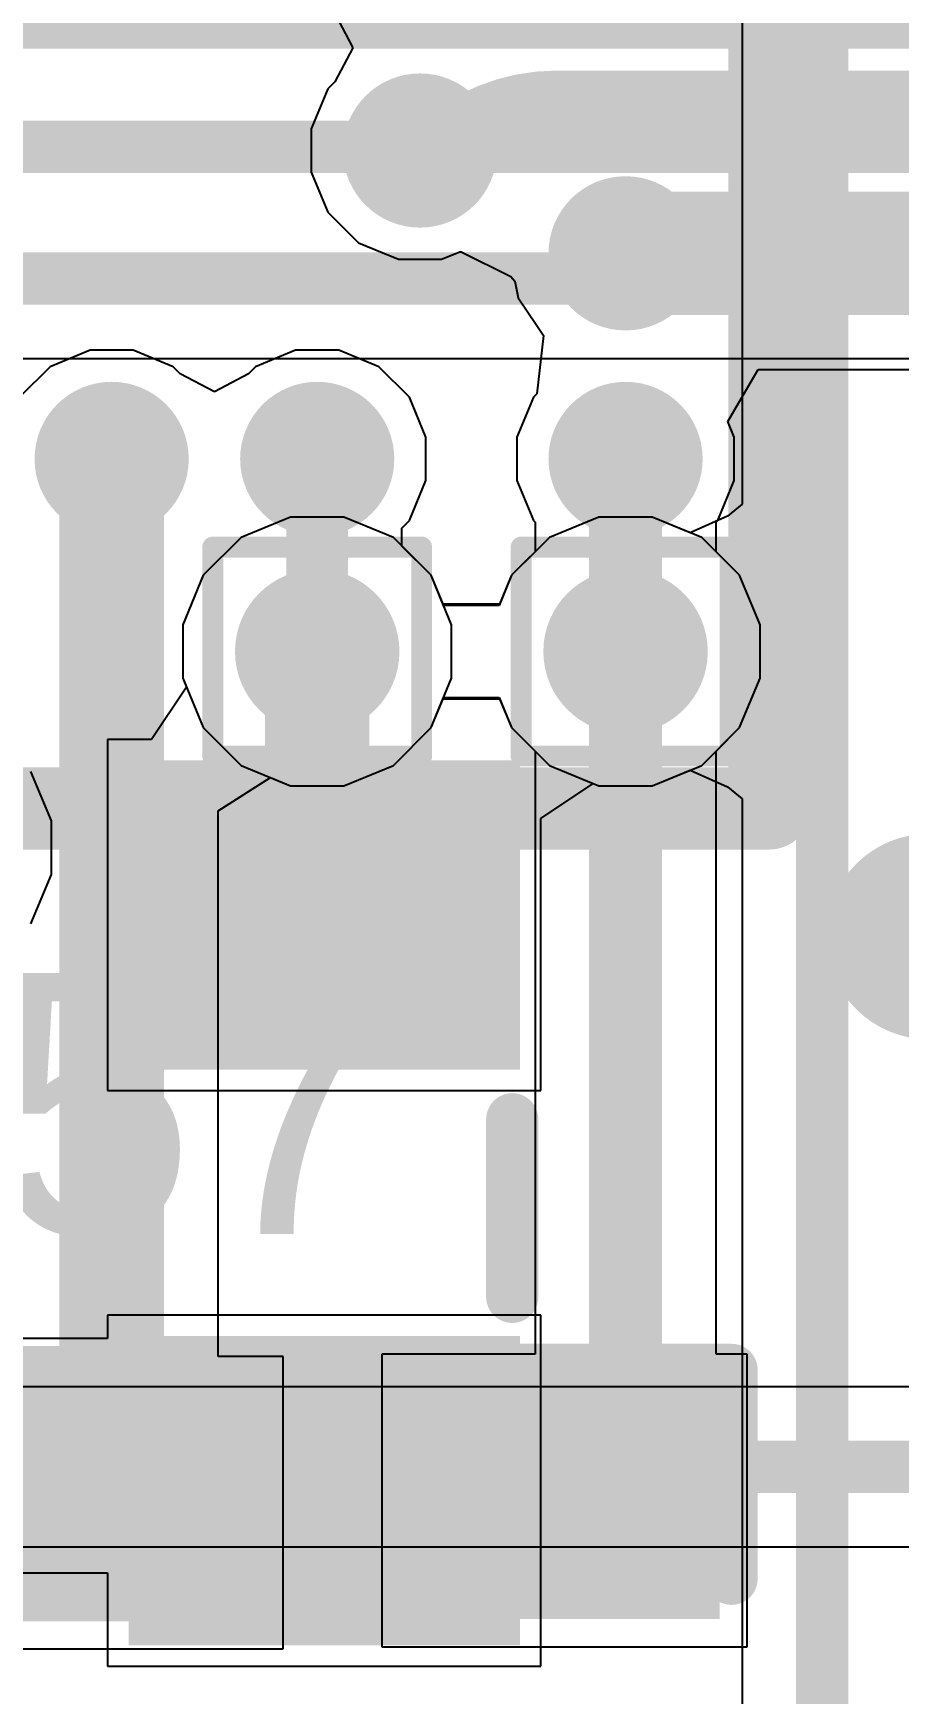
# Model space of a CAD drawing. Header units: inches. Extents: x -12 to 5355, y -7 to 5366.
# Drawn here: x 20.45 to 22.556, y 2.54 to 6.578 of the extents above; entities that cross this region are included whole.
import ezdxf

# ---------------------------------------------------------------- set-up
doc = ezdxf.new("R2010")
doc.units = ezdxf.units.IN
for name, color, linetype in [('BOTTOM LAYER', 5, 'Continuous'), ('Bottom Overlay', 54, 'Continuous'), ('Bottom Paste', 16, 'Continuous'), ('Bottom Solder', 6, 'Continuous'), ('Drill Drawing', 1, 'Continuous'), ('GROUND1', 16, 'Continuous'), ('GROUND2', 156, 'Continuous'), ('POWER', 76, 'Continuous'), ('SIGNAL', 90, 'Continuous'), ('TOP LAYER', 1, 'Continuous'), ('Top Overlay', 2, 'Continuous'), ('Top Paste', 8, 'Continuous'), ('Top Solder', 216, 'Continuous'), ('Via Holes', 16, 'Continuous')]:
    doc.layers.add(name, color=color, linetype=linetype)
doc.styles.add('Arial', font='', dxfattribs={"height": 0.2})
doc.styles.get('Arial').set_extended_font_data('Arial')

# ---------------------------------------------------------------- blocks, each defined once
blk = doc.blocks.new('AQFN50P700X700X85_HS_74N_42')
at = {"layer": 'TOP LAYER'}
h = blk.add_hatch(color=1, dxfattribs=at)
edge = h.paths.add_edge_path()
edge.add_arc((-3.25, 2.75), 0.1375, 0, 360)
h = blk.add_hatch(color=1, dxfattribs=at)
edge = h.paths.add_edge_path()
edge.add_arc((-2.5, 2.75), 0.1375, 0, 360)
h = blk.add_hatch(color=1, dxfattribs=at)
edge = h.paths.add_edge_path()
edge.add_arc((-2, 2.75), 0.1375, 0, 360)
h = blk.add_hatch(color=1, dxfattribs=at)
edge = h.paths.add_edge_path()
edge.add_arc((-3.25, 2.25), 0.1375, 0, 360)
h = blk.add_hatch(color=1, dxfattribs=at)
edge = h.paths.add_edge_path()
edge.add_arc((-2.75, 2), 0.1375, 0, 360)
at = {"layer": 'Top Paste'}
h = blk.add_hatch(color=8, dxfattribs=at)
edge = h.paths.add_edge_path()
edge.add_arc((-3.25, 2.75), 0.15, 0, 360)
h = blk.add_hatch(color=8, dxfattribs=at)
edge = h.paths.add_edge_path()
edge.add_arc((-2.5, 2.75), 0.15, 0, 360)
h = blk.add_hatch(color=8, dxfattribs=at)
edge = h.paths.add_edge_path()
edge.add_arc((-2, 2.75), 0.15, 0, 360)
h = blk.add_hatch(color=8, dxfattribs=at)
edge = h.paths.add_edge_path()
edge.add_arc((-3.25, 2.25), 0.15, 0, 360)
h = blk.add_hatch(color=8, dxfattribs=at)
edge = h.paths.add_edge_path()
edge.add_arc((-2.75, 2), 0.15, 0, 360)
at = {"layer": 'Top Solder'}
h = blk.add_hatch(color=216, dxfattribs=at)
edge = h.paths.add_edge_path()
edge.add_arc((-3.25, 2.75), 0.1875, 0, 360)
h = blk.add_hatch(color=216, dxfattribs=at)
edge = h.paths.add_edge_path()
edge.add_arc((-2.5, 2.75), 0.1875, 0, 360)
h = blk.add_hatch(color=216, dxfattribs=at)
edge = h.paths.add_edge_path()
edge.add_arc((-2, 2.75), 0.1875, 0, 360)
h = blk.add_hatch(color=216, dxfattribs=at)
edge = h.paths.add_edge_path()
edge.add_arc((-3.25, 2.25), 0.1875, 0, 360)
h = blk.add_hatch(color=216, dxfattribs=at)
edge = h.paths.add_edge_path()
edge.add_arc((-2.75, 2), 0.1875, 0, 360)
at = {"layer": 'Top Overlay'}
for points in [[(-3.8628, 3.9116, 0.25, 0.25, 1), (-4.1128, 3.9116, 0.25, 0.25, 1)], [(-3.9253, 3.9116, 0.125, 0.125, 1), (-3.8003, 3.9116, 0.125, 0.125, 1)], [(-3.65, 3.6, 0.1, 0.1, 1), (-3.55, 3.6, 0.1, 0.1, 1)], [(-3.65, 3.6, 0.1, 0.1, 1), (-3.55, 3.6, 0.1, 0.1, 1)]]:
    blk.add_lwpolyline(points, format="xyseb", close=True, dxfattribs=at)
for points in [[(3.6, 3.6, 0.2, 0.2, 0), (-3.6, 3.6, 0.2, 0.2, 0)], [(-3.6, 3.6, 0.2, 0.2, 0), (-3.6, -3.6, 0.2, 0.2, 0)]]:
    blk.add_lwpolyline(points, format="xyseb", dxfattribs=at)
blk = doc.blocks.new('C___0402_59')
at = {"layer": 'TOP LAYER'}
for points in [[(-0.6985, -0.3175), (-0.6985, 0.3175), (-0.2413, 0.3175), (-0.2413, -0.3175)], [(0.2413, -0.3175), (0.2413, 0.3175), (0.6985, 0.3175), (0.6985, -0.3175)]]:
    blk.add_hatch(color=1, dxfattribs=at).paths.add_polyline_path(points)
at = {"layer": 'Top Paste'}
for points in [[(-0.6985, -0.3175), (-0.6985, 0.3175), (-0.2413, 0.3175), (-0.2413, -0.3175)], [(0.2413, -0.3175), (0.2413, 0.3175), (0.6985, 0.3175), (0.6985, -0.3175)]]:
    blk.add_hatch(color=8, dxfattribs=at).paths.add_polyline_path(points)
at = {"layer": 'Top Solder'}
for points in [[(-0.7585, -0.3775), (-0.7585, 0.3775), (-0.1813, 0.3775), (-0.1813, -0.3775)], [(0.1813, -0.3775), (0.1813, 0.3775), (0.7585, 0.3775), (0.7585, -0.3775)]]:
    blk.add_hatch(color=216, dxfattribs=at).paths.add_polyline_path(points)
at = {"layer": 'Top Overlay'}
for points in [[(-0.7874, 0.4064, 0.127, 0.127, 0), (-0.7874, -0.4064, 0.127, 0.127, 0)], [(-0.7874, 0.4064, 0.127, 0.127, 0), (-0.2794, 0.4064, 0.127, 0.127, 0)], [(0.2794, 0.4064, 0.127, 0.127, 0), (0.7874, 0.4064, 0.127, 0.127, 0)], [(0.7874, 0.4064, 0.127, 0.127, 0), (0.7874, -0.4064, 0.127, 0.127, 0)], [(-0.7874, -0.4064, 0.127, 0.127, 0), (-0.2794, -0.4064, 0.127, 0.127, 0)], [(0.2794, -0.4064, 0.127, 0.127, 0), (0.7874, -0.4064, 0.127, 0.127, 0)]]:
    blk.add_lwpolyline(points, format="xyseb", dxfattribs=at)
for points in [[(-0.8191, 0.4064, 0.0635, 0.0635, 1), (-0.7556, 0.4064, 0.0635, 0.0635, 1)], [(-0.8191, 0.4064, 0.0635, 0.0635, 1), (-0.7556, 0.4064, 0.0635, 0.0635, 1)], [(-0.3111, 0.4064, 0.0635, 0.0635, 1), (-0.2477, 0.4064, 0.0635, 0.0635, 1)], [(0.2477, 0.4064, 0.0635, 0.0635, 1), (0.3111, 0.4064, 0.0635, 0.0635, 1)], [(0.7556, 0.4064, 0.0635, 0.0635, 1), (0.8191, 0.4064, 0.0635, 0.0635, 1)], [(0.7556, 0.4064, 0.0635, 0.0635, 1), (0.8191, 0.4064, 0.0635, 0.0635, 1)], [(-0.8191, -0.4064, 0.0635, 0.0635, 1), (-0.7556, -0.4064, 0.0635, 0.0635, 1)], [(-0.8191, -0.4064, 0.0635, 0.0635, 1), (-0.7556, -0.4064, 0.0635, 0.0635, 1)], [(-0.3111, -0.4064, 0.0635, 0.0635, 1), (-0.2477, -0.4064, 0.0635, 0.0635, 1)], [(0.2477, -0.4064, 0.0635, 0.0635, 1), (0.3111, -0.4064, 0.0635, 0.0635, 1)], [(0.7556, -0.4064, 0.0635, 0.0635, 1), (0.8191, -0.4064, 0.0635, 0.0635, 1)], [(0.7556, -0.4064, 0.0635, 0.0635, 1), (0.8191, -0.4064, 0.0635, 0.0635, 1)]]:
    blk.add_lwpolyline(points, format="xyseb", close=True, dxfattribs=at)
blk = doc.blocks.new('IND_0603__1608_M_______B_75')
at = {"layer": 'BOTTOM LAYER'}
for points in [[(-1, 0.4), (-0.4, 0.4), (-0.4, -0.4), (-1, -0.4)], [(0.4, 0.4), (1, 0.4), (1, -0.4), (0.4, -0.4)]]:
    blk.add_hatch(color=5, dxfattribs=at).paths.add_polyline_path(points)
at = {"layer": 'Bottom Paste'}
for points in [[(-1, 0.4), (-0.4, 0.4), (-0.4, -0.4), (-1, -0.4)], [(0.4, 0.4), (1, 0.4), (1, -0.4), (0.4, -0.4)]]:
    blk.add_hatch(color=16, dxfattribs=at).paths.add_polyline_path(points)
at = {"layer": 'Bottom Solder'}
for points in [[(-1.0762, 0.4762), (-0.3238, 0.4762), (-0.3238, -0.4762), (-1.0762, -0.4762)], [(0.3238, 0.4762), (1.0762, 0.4762), (1.0762, -0.4762), (0.3238, -0.4762)]]:
    blk.add_hatch(color=6, dxfattribs=at).paths.add_polyline_path(points)
at = {"layer": 'Bottom Overlay'}
for points in [[(0.2286, 0.4572, 0.127, 0.127, 0), (-0.2032, 0.4572, 0.127, 0.127, 0)], [(0.2286, -0.4572, 0.127, 0.127, 0), (-0.2032, -0.4572, 0.127, 0.127, 0)]]:
    blk.add_lwpolyline(points, format="xyseb", dxfattribs=at)
for points in [[(-0.2349, 0.4572, 0.0635, 0.0635, 1), (-0.1714, 0.4572, 0.0635, 0.0635, 1)], [(0.1968, 0.4572, 0.0635, 0.0635, 1), (0.2604, 0.4572, 0.0635, 0.0635, 1)], [(-0.2349, -0.4572, 0.0635, 0.0635, 1), (-0.1714, -0.4572, 0.0635, 0.0635, 1)], [(0.1968, -0.4572, 0.0635, 0.0635, 1), (0.2604, -0.4572, 0.0635, 0.0635, 1)]]:
    blk.add_lwpolyline(points, format="xyseb", close=True, dxfattribs=at)
blk = doc.blocks.new('C___0402_124')
at = {"layer": 'TOP LAYER'}
for points in [[(-0.6985, -0.3175), (-0.6985, 0.3175), (-0.2413, 0.3175), (-0.2413, -0.3175)], [(0.2413, -0.3175), (0.2413, 0.3175), (0.6985, 0.3175), (0.6985, -0.3175)]]:
    blk.add_hatch(color=1, dxfattribs=at).paths.add_polyline_path(points)
at = {"layer": 'Top Paste'}
for points in [[(-0.6985, -0.3175), (-0.6985, 0.3175), (-0.2413, 0.3175), (-0.2413, -0.3175)], [(0.2413, -0.3175), (0.2413, 0.3175), (0.6985, 0.3175), (0.6985, -0.3175)]]:
    blk.add_hatch(color=8, dxfattribs=at).paths.add_polyline_path(points)
at = {"layer": 'Top Solder'}
for points in [[(-0.7585, -0.3775), (-0.7585, 0.3775), (-0.1813, 0.3775), (-0.1813, -0.3775)], [(0.1813, -0.3775), (0.1813, 0.3775), (0.7585, 0.3775), (0.7585, -0.3775)]]:
    blk.add_hatch(color=216, dxfattribs=at).paths.add_polyline_path(points)
at = {"layer": 'Top Overlay'}
for points in [[(-0.7874, 0.4064, 0.127, 0.127, 0), (-0.7874, -0.4064, 0.127, 0.127, 0)], [(-0.7874, 0.4064, 0.127, 0.127, 0), (-0.2794, 0.4064, 0.127, 0.127, 0)], [(0.2794, 0.4064, 0.127, 0.127, 0), (0.7874, 0.4064, 0.127, 0.127, 0)], [(0.7874, 0.4064, 0.127, 0.127, 0), (0.7874, -0.4064, 0.127, 0.127, 0)], [(-0.7874, -0.4064, 0.127, 0.127, 0), (-0.2794, -0.4064, 0.127, 0.127, 0)], [(0.2794, -0.4064, 0.127, 0.127, 0), (0.7874, -0.4064, 0.127, 0.127, 0)]]:
    blk.add_lwpolyline(points, format="xyseb", dxfattribs=at)
for points in [[(-0.8191, 0.4064, 0.0635, 0.0635, 1), (-0.7556, 0.4064, 0.0635, 0.0635, 1)], [(-0.8191, 0.4064, 0.0635, 0.0635, 1), (-0.7556, 0.4064, 0.0635, 0.0635, 1)], [(-0.3111, 0.4064, 0.0635, 0.0635, 1), (-0.2477, 0.4064, 0.0635, 0.0635, 1)], [(0.2477, 0.4064, 0.0635, 0.0635, 1), (0.3111, 0.4064, 0.0635, 0.0635, 1)], [(0.7556, 0.4064, 0.0635, 0.0635, 1), (0.8191, 0.4064, 0.0635, 0.0635, 1)], [(0.7556, 0.4064, 0.0635, 0.0635, 1), (0.8191, 0.4064, 0.0635, 0.0635, 1)], [(-0.8191, -0.4064, 0.0635, 0.0635, 1), (-0.7556, -0.4064, 0.0635, 0.0635, 1)], [(-0.8191, -0.4064, 0.0635, 0.0635, 1), (-0.7556, -0.4064, 0.0635, 0.0635, 1)], [(-0.3111, -0.4064, 0.0635, 0.0635, 1), (-0.2477, -0.4064, 0.0635, 0.0635, 1)], [(0.2477, -0.4064, 0.0635, 0.0635, 1), (0.3111, -0.4064, 0.0635, 0.0635, 1)], [(0.7556, -0.4064, 0.0635, 0.0635, 1), (0.8191, -0.4064, 0.0635, 0.0635, 1)], [(0.7556, -0.4064, 0.0635, 0.0635, 1), (0.8191, -0.4064, 0.0635, 0.0635, 1)]]:
    blk.add_lwpolyline(points, format="xyseb", close=True, dxfattribs=at)

msp = doc.modelspace()

# ---------------------------------------------------------------- hatches: boundary and pattern name
at = {"layer": 'BOTTOM LAYER'}
h = msp.add_hatch(color=5, dxfattribs=at)
edge = h.paths.add_edge_path()
edge.add_arc((21.141, 5.0746), 0.2, 0, 360)
h = msp.add_hatch(color=5, dxfattribs=at)
edge = h.paths.add_edge_path()
edge.add_arc((21.891, 5.0746), 0.2, 0, 360)
at = {"layer": 'GROUND1'}
h = msp.add_hatch(color=16, dxfattribs=at)
edge = h.paths.add_edge_path()
edge.add_arc((21.141, 5.0746), 0.2, 0, 360)
h = msp.add_hatch(color=16, dxfattribs=at)
edge = h.paths.add_edge_path()
edge.add_arc((21.891, 5.0746), 0.2, 0, 360)
at = {"layer": 'GROUND2'}
h = msp.add_hatch(color=156, dxfattribs=at)
edge = h.paths.add_edge_path()
edge.add_arc((21.141, 5.0746), 0.2, 0, 360)
h = msp.add_hatch(color=156, dxfattribs=at)
edge = h.paths.add_edge_path()
edge.add_arc((21.891, 5.0746), 0.2, 0, 360)
at = {"layer": 'POWER'}
h = msp.add_hatch(color=76, dxfattribs=at)
edge = h.paths.add_edge_path()
edge.add_arc((21.141, 5.0746), 0.2, 0, 360)
h = msp.add_hatch(color=76, dxfattribs=at)
edge = h.paths.add_edge_path()
edge.add_arc((21.891, 5.0746), 0.2, 0, 360)
at = {"layer": 'SIGNAL'}
h = msp.add_hatch(color=90, dxfattribs=at)
edge = h.paths.add_edge_path()
edge.add_arc((21.141, 5.0746), 0.2, 0, 360)
h = msp.add_hatch(color=90, dxfattribs=at)
edge = h.paths.add_edge_path()
edge.add_arc((21.891, 5.0746), 0.2, 0, 360)
at = {"layer": 'TOP LAYER'}
h = msp.add_hatch(color=1, dxfattribs=at)
edge = h.paths.add_edge_path()
edge.add_arc((21.141, 5.0746), 0.2, 0, 360)
h = msp.add_hatch(color=1, dxfattribs=at)
edge = h.paths.add_edge_path()
edge.add_arc((21.891, 5.0746), 0.2, 0, 360)
at = {"layer": 'Via Holes'}
h = msp.add_hatch(color=7, dxfattribs=at)
edge = h.paths.add_edge_path()
edge.add_arc((21.141, 5.0746), 0.1, 0, 360)
h = msp.add_hatch(color=7, dxfattribs=at)
edge = h.paths.add_edge_path()
edge.add_arc((21.891, 5.0746), 0.1, 0, 360)

# ---------------------------------------------------------------- linework, layer by layer
at = {"layer": 'BOTTOM LAYER'}
for p, q in [((22.1748, 9.9651), (22.1748, 5.4328)), ((22.1748, 5.4328), (22.1392, 5.4036)), ((21.076, 5.4016), (20.9558, 5.3519)), ((21.206, 5.4016), (21.076, 5.4016)), ((21.3262, 5.3519), (21.206, 5.4016)), ((21.826, 5.4016), (21.7058, 5.3519)), ((21.956, 5.4016), (21.826, 5.4016)), ((22.0478, 5.3636), (21.956, 5.4016)), ((22.1392, 5.4036), (22.0478, 5.3636)), ((20.9558, 5.3519), (20.8638, 5.2599)), ((21.4182, 5.2599), (21.3262, 5.3519)), ((21.7058, 5.3519), (21.6138, 5.2599)), ((20.8638, 5.2599), (20.814, 5.1397)), ((21.4473, 5.1897), (21.4182, 5.2599)), ((21.6138, 5.2599), (21.5847, 5.1897)), ((21.5847, 5.1897), (21.4473, 5.1897)), ((20.814, 5.1397), (20.814, 5.0096)), ((20.814, 5.0096), (20.823, 4.9878)), ((20.823, 4.9878), (20.7382, 4.8608)), ((20.7382, 4.8608), (20.6312, 4.8608)), ((20.6312, 4.8608), (20.6312, 4.0068)), ((21.956, 4.7476), (22.0478, 4.7857)), ((22.0478, 4.7857), (22.1392, 4.7457)), ((21.6852, 4.6685), (21.8122, 4.7533)), ((21.8122, 4.7533), (21.826, 4.7476)), ((21.826, 4.7476), (21.956, 4.7476)), ((22.1392, 4.7457), (22.1748, 4.7164)), ((22.1748, 4.7164), (22.1748, 0.6751)), ((21.6852, 4.0068), (21.6852, 4.6685)), ((20.6312, 4.0068), (21.6852, 4.0068)), ((21.6852, 3.4608), (20.6312, 3.4608)), ((20.6312, 3.4608), (20.6312, 3.4037)), ((21.6852, 2.6068), (21.6852, 3.4608)), ((20.6312, 3.4037), (20.3422, 3.4037)), ((20.2517, 2.8339), (20.6312, 2.8339)), ((20.6312, 2.8339), (20.6312, 2.6068)), ((20.6312, 2.6068), (21.6852, 2.6068))]:
    msp.add_line(p, q, dxfattribs=at)
for points in [[(22.3691, 0.6751, 0.127, 0.127, 0), (22.3691, 9.9651, 0.127, 0.127, 0)], [(21.141, 4.4753, 0.254, 0.254, 0), (21.141, 5.0746, 0.254, 0.254, 0)], [(21.1582, 4.4338, 0.15, 0.15, -0.198912), (21.141, 4.4753, 0.15, 0.15, 0)], [(19.8247, 3.1188, 0.3048, 0.3048, 0), (21.0732, 3.1188, 0.3048, 0.3048, 0)], [(21.0732, 3.1188, 0.15, 0.15, -0.414214), (21.1582, 3.0338, 0.15, 0.15, 0)]]:
    msp.add_lwpolyline(points, format="xyseb", dxfattribs=at)
for points in [[(21.0775, 5.0746, 0.127, 0.127, 1), (21.2045, 5.0746, 0.127, 0.127, 1)], [(21.0775, 4.4753, 0.127, 0.127, 1), (21.2045, 4.4753, 0.127, 0.127, 1)], [(21.1035, 4.4753, 0.075, 0.075, 1), (21.1785, 4.4753, 0.075, 0.075, 1)], [(21.1207, 4.4338, 0.075, 0.075, 1), (21.1957, 4.4338, 0.075, 0.075, 1)], [(20.997, 3.1188, 0.1524, 0.1524, 1), (21.1494, 3.1188, 0.1524, 0.1524, 1)], [(21.0357, 3.1188, 0.075, 0.075, 1), (21.1107, 3.1188, 0.075, 0.075, 1)], [(21.1207, 3.0338, 0.075, 0.075, 1), (21.1957, 3.0338, 0.075, 0.075, 1)]]:
    msp.add_lwpolyline(points, format="xyseb", close=True, dxfattribs=at)
at = {"layer": 'Drill Drawing'}
for points in [[(20.887, 5.3286, 0.0508, 0.0508, 0), (21.395, 5.3286, 0.0508, 0.0508, 0)], [(20.887, 4.8206, 0.0508, 0.0508, 0), (20.887, 5.3286, 0.0508, 0.0508, 0)], [(21.395, 4.8206, 0.0508, 0.0508, 0), (21.395, 5.3286, 0.0508, 0.0508, 0)], [(21.637, 5.3286, 0.0508, 0.0508, 0), (22.145, 5.3286, 0.0508, 0.0508, 0)], [(21.637, 4.8206, 0.0508, 0.0508, 0), (21.637, 5.3286, 0.0508, 0.0508, 0)], [(22.145, 4.8206, 0.0508, 0.0508, 0), (22.145, 5.3286, 0.0508, 0.0508, 0)], [(20.887, 4.8206, 0.0508, 0.0508, 0), (21.395, 4.8206, 0.0508, 0.0508, 0)], [(21.637, 4.8206, 0.0508, 0.0508, 0), (22.145, 4.8206, 0.0508, 0.0508, 0)]]:
    msp.add_lwpolyline(points, format="xyseb", dxfattribs=at)
for points in [[(20.8743, 5.3286, 0.0254, 0.0254, 1), (20.8997, 5.3286, 0.0254, 0.0254, 1)], [(20.8743, 5.3286, 0.0254, 0.0254, 1), (20.8997, 5.3286, 0.0254, 0.0254, 1)], [(21.3823, 5.3286, 0.0254, 0.0254, 1), (21.4077, 5.3286, 0.0254, 0.0254, 1)], [(21.3823, 5.3286, 0.0254, 0.0254, 1), (21.4077, 5.3286, 0.0254, 0.0254, 1)], [(21.6243, 5.3286, 0.0254, 0.0254, 1), (21.6497, 5.3286, 0.0254, 0.0254, 1)], [(21.6243, 5.3286, 0.0254, 0.0254, 1), (21.6497, 5.3286, 0.0254, 0.0254, 1)], [(22.1323, 5.3286, 0.0254, 0.0254, 1), (22.1577, 5.3286, 0.0254, 0.0254, 1)], [(22.1323, 5.3286, 0.0254, 0.0254, 1), (22.1577, 5.3286, 0.0254, 0.0254, 1)], [(20.8743, 4.8206, 0.0254, 0.0254, 1), (20.8997, 4.8206, 0.0254, 0.0254, 1)], [(20.8743, 4.8206, 0.0254, 0.0254, 1), (20.8997, 4.8206, 0.0254, 0.0254, 1)], [(21.3823, 4.8206, 0.0254, 0.0254, 1), (21.4077, 4.8206, 0.0254, 0.0254, 1)], [(21.3823, 4.8206, 0.0254, 0.0254, 1), (21.4077, 4.8206, 0.0254, 0.0254, 1)], [(21.6243, 4.8206, 0.0254, 0.0254, 1), (21.6497, 4.8206, 0.0254, 0.0254, 1)], [(21.6243, 4.8206, 0.0254, 0.0254, 1), (21.6497, 4.8206, 0.0254, 0.0254, 1)], [(22.1323, 4.8206, 0.0254, 0.0254, 1), (22.1577, 4.8206, 0.0254, 0.0254, 1)], [(22.1323, 4.8206, 0.0254, 0.0254, 1), (22.1577, 4.8206, 0.0254, 0.0254, 1)]]:
    msp.add_lwpolyline(points, format="xyseb", close=True, dxfattribs=at)
at = {"layer": 'GROUND1'}
for p, q in [((21.076, 5.4016), (20.9558, 5.3519)), ((21.206, 5.4016), (21.076, 5.4016)), ((21.3262, 5.3519), (21.206, 5.4016)), ((21.826, 5.4016), (21.7058, 5.3519)), ((21.956, 5.4016), (21.826, 5.4016)), ((22.0762, 5.3519), (21.956, 5.4016)), ((20.9558, 5.3519), (20.8638, 5.2599)), ((21.4182, 5.2599), (21.3262, 5.3519)), ((21.7058, 5.3519), (21.6138, 5.2599)), ((22.1682, 5.2599), (22.0762, 5.3519)), ((20.8638, 5.2599), (20.814, 5.1397)), ((21.4473, 5.1897), (21.4182, 5.2599)), ((21.6138, 5.2599), (21.5847, 5.1897)), ((22.218, 5.1397), (22.1682, 5.2599)), ((21.5847, 5.1897), (21.4473, 5.1897)), ((20.814, 5.1397), (20.814, 5.0096)), ((22.218, 5.0096), (22.218, 5.1397)), ((20.814, 5.0096), (20.8638, 4.8894)), ((22.1682, 4.8894), (22.218, 5.0096)), ((21.4182, 4.8894), (21.4473, 4.9595)), ((21.4473, 4.9595), (21.5847, 4.9595)), ((21.5847, 4.9595), (21.6138, 4.8894)), ((20.8638, 4.8894), (20.9558, 4.7974)), ((21.3262, 4.7974), (21.4182, 4.8894)), ((21.6138, 4.8894), (21.7058, 4.7974)), ((22.0762, 4.7974), (22.1682, 4.8894)), ((20.9558, 4.7974), (21.076, 4.7476)), ((21.206, 4.7476), (21.3262, 4.7974)), ((21.7058, 4.7974), (21.826, 4.7476)), ((21.956, 4.7476), (22.0762, 4.7974)), ((21.076, 4.7476), (21.206, 4.7476)), ((21.826, 4.7476), (21.956, 4.7476))]:
    msp.add_line(p, q, dxfattribs=at)
at = {"layer": 'GROUND2'}
for p, q in [((21.076, 5.4016), (20.9558, 5.3519)), ((21.206, 5.4016), (21.076, 5.4016)), ((21.3262, 5.3519), (21.206, 5.4016)), ((21.826, 5.4016), (21.7058, 5.3519)), ((21.956, 5.4016), (21.826, 5.4016)), ((22.0762, 5.3519), (21.956, 5.4016)), ((20.9558, 5.3519), (20.8638, 5.2599)), ((21.4182, 5.2599), (21.3262, 5.3519)), ((21.7058, 5.3519), (21.6138, 5.2599)), ((22.1682, 5.2599), (22.0762, 5.3519)), ((20.8638, 5.2599), (20.814, 5.1397)), ((21.4485, 5.1867), (21.4182, 5.2599)), ((21.6138, 5.2599), (21.5835, 5.1867)), ((22.218, 5.1397), (22.1682, 5.2599)), ((21.5835, 5.1867), (21.4485, 5.1867)), ((20.814, 5.1397), (20.814, 5.0096)), ((22.218, 5.0096), (22.218, 5.1397)), ((20.814, 5.0096), (20.8638, 4.8894)), ((22.1682, 4.8894), (22.218, 5.0096)), ((21.4182, 4.8894), (21.4485, 4.9626)), ((21.4485, 4.9626), (21.5835, 4.9626)), ((21.5835, 4.9626), (21.6138, 4.8894)), ((20.8638, 4.8894), (20.9558, 4.7974)), ((21.3262, 4.7974), (21.4182, 4.8894)), ((21.6138, 4.8894), (21.7058, 4.7974)), ((22.0762, 4.7974), (22.1682, 4.8894)), ((20.9558, 4.7974), (21.076, 4.7476)), ((21.206, 4.7476), (21.3262, 4.7974)), ((21.7058, 4.7974), (21.826, 4.7476)), ((21.956, 4.7476), (22.0762, 4.7974)), ((21.076, 4.7476), (21.206, 4.7476)), ((21.826, 4.7476), (21.956, 4.7476))]:
    msp.add_line(p, q, dxfattribs=at)
at = {"layer": 'POWER'}
for p, q in [((21.076, 5.4016), (20.9558, 5.3519)), ((21.206, 5.4016), (21.076, 5.4016)), ((21.3262, 5.3519), (21.206, 5.4016)), ((20.9558, 5.3519), (20.8638, 5.2599)), ((21.4182, 5.2599), (21.3262, 5.3519)), ((20.8638, 5.2599), (20.814, 5.1397)), ((21.468, 5.1397), (21.4182, 5.2599)), ((20.814, 5.1397), (20.814, 5.0096)), ((21.468, 5.0096), (21.468, 5.1397)), ((20.814, 5.0096), (20.8638, 4.8894)), ((21.4182, 4.8894), (21.468, 5.0096)), ((20.8638, 4.8894), (20.9558, 4.7974)), ((21.3262, 4.7974), (21.4182, 4.8894)), ((20.4946, 4.6624), (20.4448, 4.7826)), ((20.9558, 4.7974), (21.076, 4.7476)), ((21.206, 4.7476), (21.3262, 4.7974)), ((21.076, 4.7476), (21.206, 4.7476)), ((20.4946, 4.5324), (20.4946, 4.6624)), ((20.4448, 4.4122), (20.4946, 4.5324))]:
    msp.add_line(p, q, dxfattribs=at)
at = {"layer": 'SIGNAL'}
for p, q in [((17.0316, 5.7875), (34.3337, 5.7875)), ((21.076, 5.4016), (20.9558, 5.3519)), ((21.206, 5.4016), (21.076, 5.4016)), ((21.3262, 5.3519), (21.206, 5.4016)), ((21.826, 5.4016), (21.7058, 5.3519)), ((21.956, 5.4016), (21.826, 5.4016)), ((22.0762, 5.3519), (21.956, 5.4016)), ((20.9558, 5.3519), (20.8638, 5.2599)), ((21.4182, 5.2599), (21.3262, 5.3519)), ((21.7058, 5.3519), (21.6138, 5.2599)), ((22.1682, 5.2599), (22.0762, 5.3519)), ((20.8638, 5.2599), (20.814, 5.1397)), ((21.4485, 5.1867), (21.4182, 5.2599)), ((21.6138, 5.2599), (21.5835, 5.1867)), ((22.218, 5.1397), (22.1682, 5.2599)), ((21.5835, 5.1867), (21.4485, 5.1867)), ((20.814, 5.1397), (20.814, 5.0096)), ((22.218, 5.0096), (22.218, 5.1397)), ((20.814, 5.0096), (20.8638, 4.8894)), ((22.1682, 4.8894), (22.218, 5.0096)), ((21.4182, 4.8894), (21.4485, 4.9626)), ((21.4485, 4.9626), (21.5835, 4.9626)), ((21.5835, 4.9626), (21.6138, 4.8894)), ((20.8638, 4.8894), (20.9558, 4.7974)), ((21.3262, 4.7974), (21.4182, 4.8894)), ((21.6138, 4.8894), (21.7058, 4.7974)), ((22.0762, 4.7974), (22.1682, 4.8894)), ((20.9558, 4.7974), (21.076, 4.7476)), ((21.206, 4.7476), (21.3262, 4.7974)), ((21.7058, 4.7974), (21.826, 4.7476)), ((21.956, 4.7476), (22.0762, 4.7974)), ((21.076, 4.7476), (21.206, 4.7476)), ((21.826, 4.7476), (21.956, 4.7476)), ((22.8342, 3.2859), (14.4389, 3.2859)), ((14.4389, 2.8975), (22.8577, 2.8975))]:
    msp.add_line(p, q, dxfattribs=at)
for points in [[(17.78, 6.604, 0.127, 0.127, 0), (33.7462, 6.604, 0.127, 0.127, 0)], [(17.4117, 6.3018, 0.127, 0.127, 0), (34.1623, 6.3018, 0.127, 0.127, 0)], [(17.0316, 5.9817, 0.127, 0.127, 0), (34.3337, 5.9817, 0.127, 0.127, 0)], [(14.4389, 3.0917, 0.127, 0.127, 0), (23.113, 3.0917, 0.127, 0.127, 0)]]:
    msp.add_lwpolyline(points, format="xyseb", dxfattribs=at)
at = {"layer": 'TOP LAYER'}
for p, q in [((21.184, 6.626), (21.2276, 6.543)), ((21.2276, 6.543), (21.184, 6.46)), ((21.1668, 6.4428), (21.1265, 6.3456)), ((21.184, 6.46), (21.1668, 6.4428)), ((21.1265, 6.3456), (21.1265, 6.2404)), ((21.1265, 6.2404), (21.1668, 6.1432)), ((21.1668, 6.1432), (21.2412, 6.0688)), ((21.2412, 6.0688), (21.3384, 6.0285)), ((21.3384, 6.0285), (21.4436, 6.0285)), ((21.4436, 6.0285), (21.4882, 6.047)), ((21.4882, 6.047), (21.4915, 6.0468)), ((21.4915, 6.0468), (21.6121, 5.9868)), ((21.6121, 5.9868), (21.622, 5.9754)), ((21.622, 5.9754), (21.6301, 5.9349)), ((21.6301, 5.9349), (21.6753, 5.8673)), ((21.6753, 5.8673), (21.6913, 5.843)), ((21.6913, 5.843), (21.6752, 5.7013)), ((20.5884, 5.8075), (20.4912, 5.7672)), ((20.6936, 5.8075), (20.5884, 5.8075)), ((20.7908, 5.7672), (20.6936, 5.8075)), ((21.0884, 5.8075), (20.9912, 5.7672)), ((21.1936, 5.8075), (21.0884, 5.8075)), ((21.2908, 5.7672), (21.1936, 5.8075)), ((20.4912, 5.7672), (20.4168, 5.6928)), ((20.808, 5.75), (20.7908, 5.7672)), ((20.891, 5.7064), (20.808, 5.75)), ((20.974, 5.75), (20.891, 5.7064)), ((20.9912, 5.7672), (20.974, 5.75)), ((21.3652, 5.6928), (21.2908, 5.7672)), ((22.1398, 5.6336), (22.2134, 5.7606)), ((22.2134, 5.7606), (23.2029, 5.7606)), ((21.6752, 5.7013), (21.6668, 5.6928)), ((21.4055, 5.5956), (21.3652, 5.6928)), ((21.6668, 5.6928), (21.6265, 5.5956)), ((22.1555, 5.5956), (22.1398, 5.6336)), ((21.4055, 5.4904), (21.4055, 5.5956)), ((21.6265, 5.5956), (21.6265, 5.4904)), ((22.1555, 5.4904), (22.1555, 5.5956)), ((21.3652, 5.3932), (21.4055, 5.4904)), ((21.6265, 5.4904), (21.6668, 5.3932)), ((22.1152, 5.3932), (22.1555, 5.4904)), ((21.347, 5.3749), (21.3652, 5.3932)), ((21.347, 5.3311), (21.347, 5.3749)), ((21.6668, 5.3932), (21.6709, 5.3891)), ((21.6709, 5.3891), (21.6709, 5.317)), ((22.1111, 5.3891), (22.1152, 5.3932)), ((22.1111, 5.317), (22.1111, 5.3891)), ((21.4182, 5.2599), (21.347, 5.3311)), ((21.6709, 5.317), (21.6138, 5.2599)), ((22.1682, 5.2599), (22.1111, 5.317)), ((21.4473, 5.1897), (21.4182, 5.2599)), ((21.6138, 5.2599), (21.5847, 5.1897)), ((22.218, 5.1397), (22.1682, 5.2599)), ((21.5847, 5.1897), (21.4473, 5.1897)), ((22.218, 5.0096), (22.218, 5.1397)), ((22.1682, 4.8894), (22.218, 5.0096)), ((21.4182, 4.8894), (21.4473, 4.9595)), ((21.4473, 4.9595), (21.5847, 4.9595)), ((21.5847, 4.9595), (21.6138, 4.8894)), ((21.3262, 4.7974), (21.4182, 4.8894)), ((21.6138, 4.8894), (21.6709, 4.8323)), ((22.1111, 4.8323), (22.1682, 4.8894)), ((21.6709, 4.8323), (21.6709, 3.3655)), ((22.1111, 3.3655), (22.1111, 4.8323)), ((20.9, 4.6873), (21.027, 4.7679)), ((21.027, 4.7679), (21.076, 4.7476)), ((21.206, 4.7476), (21.3262, 4.7974)), ((21.076, 4.7476), (21.206, 4.7476)), ((20.9, 3.36), (20.9, 4.6873)), ((21.0582, 3.36), (20.9, 3.36)), ((21.0582, 2.6488), (21.0582, 3.36)), ((21.6709, 3.3655), (21.2979, 3.3655)), ((21.2979, 3.3655), (21.2979, 2.6543)), ((22.1869, 3.3655), (22.1111, 3.3655)), ((22.1869, 2.6543), (22.1869, 3.3655)), ((20.1692, 2.6488), (21.0582, 2.6488)), ((21.2979, 2.6543), (22.1869, 2.6543))]:
    msp.add_line(p, q, dxfattribs=at)
for points in [[(21.4083, 6.293, 0.127, 0.127, -0.198912), (21.7248, 6.4241, 0.127, 0.127, 0)], [(21.7248, 6.4241, 0.127, 0.127, 0), (27.2899, 6.4241, 0.127, 0.127, 0)], [(21.391, 6.293, 0.127, 0.127, 0), (21.4083, 6.293, 0.127, 0.127, 0)], [(21.891, 6.043, 0.3, 0.3, 0), (23.5941, 6.043, 0.3, 0.3, 0)], [(20.641, 3.0704, 0.254, 0.254, 0), (20.641, 5.543, 0.254, 0.254, 0)], [(21.141, 5.0746, 0.15, 0.15, 0), (21.141, 5.543, 0.15, 0.15, 0)], [(21.891, 3.1585, 0.1778, 0.1778, 0), (21.891, 5.543, 0.1778, 0.1778, 0)], [(21.891, 3.1585, 0.1778, 0.1778, -0.414214), (21.7424, 3.0099, 0.1778, 0.1778, 0)], [(18.9324, 3.0044, 0.254, 0.254, 0), (20.6137, 3.0044, 0.254, 0.254, 0)], [(20.641, 3.0704, 0.15, 0.15, -0.198912), (20.6137, 3.0044, 0.15, 0.15, 0)]]:
    msp.add_lwpolyline(points, format="xyseb", dxfattribs=at)
for points in [[(21.6931, 6.4241, 0.0635, 0.0635, 1), (21.7566, 6.4241, 0.0635, 0.0635, 1)], [(21.6931, 6.4241, 0.0635, 0.0635, 1), (21.7566, 6.4241, 0.0635, 0.0635, 1)], [(21.3592, 6.293, 0.0635, 0.0635, 1), (21.4227, 6.293, 0.0635, 0.0635, 1)], [(21.3765, 6.293, 0.0635, 0.0635, 1), (21.44, 6.293, 0.0635, 0.0635, 1)], [(21.3765, 6.293, 0.0635, 0.0635, 1), (21.44, 6.293, 0.0635, 0.0635, 1)], [(21.816, 6.043, 0.15, 0.15, 1), (21.966, 6.043, 0.15, 0.15, 1)], [(20.5775, 5.543, 0.127, 0.127, 1), (20.7045, 5.543, 0.127, 0.127, 1)], [(21.1035, 5.543, 0.075, 0.075, 1), (21.1785, 5.543, 0.075, 0.075, 1)], [(21.8465, 5.543, 0.0889, 0.0889, 1), (21.9354, 5.543, 0.0889, 0.0889, 1)], [(21.1035, 5.0746, 0.075, 0.075, 1), (21.1785, 5.0746, 0.075, 0.075, 1)], [(21.8465, 3.1585, 0.0889, 0.0889, 1), (21.9354, 3.1585, 0.0889, 0.0889, 1)], [(21.8465, 3.1585, 0.0889, 0.0889, 1), (21.9354, 3.1585, 0.0889, 0.0889, 1)], [(20.5775, 3.0704, 0.127, 0.127, 1), (20.7045, 3.0704, 0.127, 0.127, 1)], [(20.5502, 3.0044, 0.127, 0.127, 1), (20.6772, 3.0044, 0.127, 0.127, 1)], [(20.6035, 3.0704, 0.075, 0.075, 1), (20.6785, 3.0704, 0.075, 0.075, 1)], [(20.5762, 3.0044, 0.075, 0.075, 1), (20.6512, 3.0044, 0.075, 0.075, 1)], [(21.6979, 3.0099, 0.0889, 0.0889, 1), (21.7869, 3.0099, 0.0889, 0.0889, 1)]]:
    msp.add_lwpolyline(points, format="xyseb", close=True, dxfattribs=at)

# ---------------------------------------------------------------- block references
for name, p, rotation in [('AQFN50P700X700X85_HS_74N_42', (18.641, 8.293), 180), ('IND_0603__1608_M_______B_75', (21.1582, 3.7338), 270), ('C___0402_59', (20.6137, 2.5345), 90), ('C___0402_124', (21.7424, 2.54), 90)]:
    msp.add_blockref(name, p, dxfattribs=dict(rotation=rotation))

# ---------------------------------------------------------------- texts
at = {"layer": 'Top Overlay', "style": 'Arial'}
msp.add_text('C57', height=0.635, dxfattribs=at).set_placement((19.7104, 3.6576))

doc.saveas('drawing.dxf')
